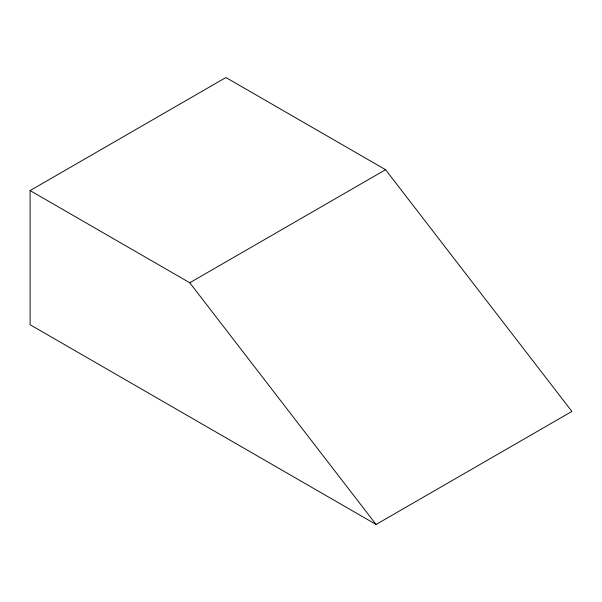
<?xml version="1.0" encoding="UTF-8"?>
<svg xmlns="http://www.w3.org/2000/svg" width="602" height="602" viewBox="0 0 602 602"><rect width="100%" height="100%" fill="white"/><g stroke="black" fill="none" stroke-linecap="round" stroke-linejoin="round"><path stroke-width="0.9" d="M30.1 190.578L225.916 77.523L385.581 169.704L571.9 411.422L376.084 524.477L30.1 324.719L30.1 190.578L189.765 282.759L376.084 524.477M189.765 282.759L385.581 169.704"/></g></svg>
